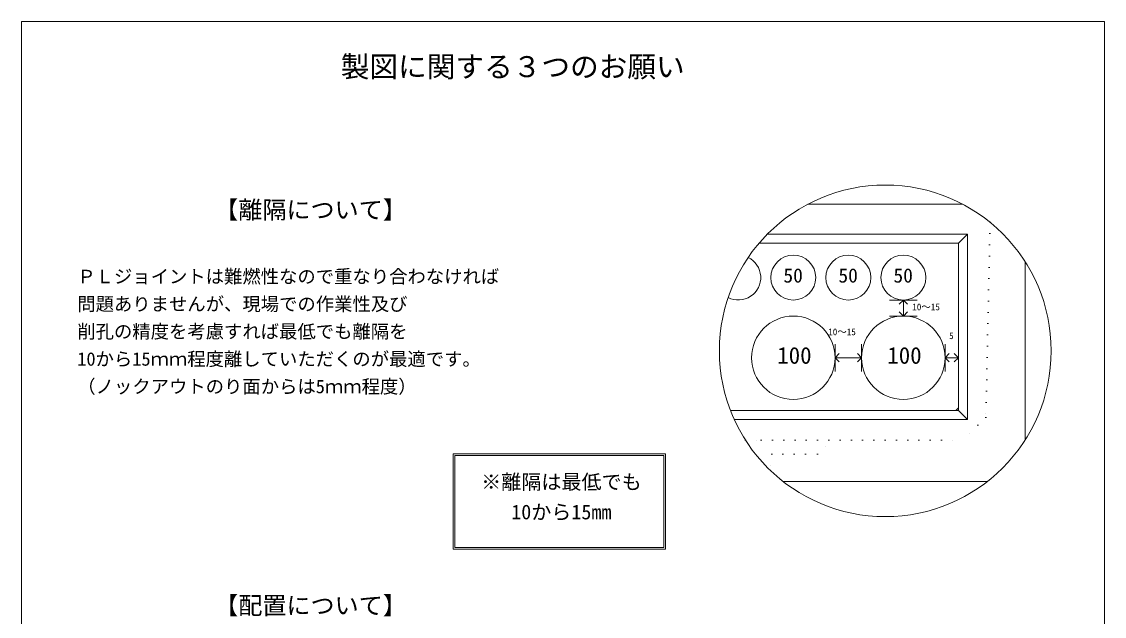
# Model space of a CAD drawing. Units: millimetres, scale not verified. Extents: x -4890 to 18490, y -2543 to 2138.
# Drawn here: x -4890 to -1830, y 456 to 2138 of the extents above; entities that cross this region are included whole.
import ezdxf
from ezdxf.enums import TextEntityAlignment as Align

# ---------------------------------------------------------------- set-up
doc = ezdxf.new("R2010")
doc.units = ezdxf.units.MM
doc.header["$LTSCALE"] = 10
doc.linetypes.add('USER5', pattern=[3.185, 0.01, -3.175])
for name, color, linetype, lineweight in [('0-2_waku', 7, 'Continuous', 18), ('0-3_gaikei', 7, 'Continuous', 18), ('0-4_kakure', 7, 'Continuous', 5), ('0-5_sunpou', 7, 'Continuous', 5), ('0-8_hole', 7, 'Continuous', 18), ('0-9_uchigawa', 6, 'Continuous', 18), ('0-E_文字１', 7, 'Continuous', 18)]:
    doc.layers.add(name, color=color, linetype=linetype, lineweight=lineweight)
doc.styles.add('ＭＳ ゴシック', font='')
doc.styles.get('ＭＳ ゴシック').set_extended_font_data('MS Gothic')

# ---------------------------------------------------------------- blocks, each defined once
blk = doc.blocks.new('_Open90')
at = {"layer": '0-5_sunpou'}
blk.add_line((0, 0), (-1, 0), dxfattribs=at)
blk.add_lwpolyline([(-0.5, 0.5), (0, 0), (-0.5, -0.5)], dxfattribs=at)

msp = doc.modelspace()

# ---------------------------------------------------------------- linework, layer by layer
at = {"layer": '0-2_waku'}
for p, q in [((-4890, 2137.54), (-1830, 2137.54)), ((-4890, 2137.54), (-1830, 2137.54)), ((-4890, 2137.54), (-4890, -2137.46)), ((-1830, 2137.54), (-1830, -2137.46))]:
    msp.add_line(p, q, dxfattribs=at)
at = {"layer": '0-3_gaikei'}
for p, q in [((-2230.13, 1621.25), (-2668.26, 1621.25)), ((-2053.91, 954.51), (-2053.91, 1458.88)), ((-2737.81, 837.17), (-2160.58, 837.17))]:
    msp.add_line(p, q, dxfattribs=at)
at = {"layer": '0-4_kakure', "linetype": 'USER5', "lineweight": 18}
for p, q in [((-2844.03, 953.81), (-2799.83, 953.81)), ((-2799.83, 953.81), (-2229.59, 953.81)), ((-2799.83, 953.81), (-2229.59, 953.81)), ((-2770.08, 914.93), (-2773.23, 867.8)), ((-2770.08, 914.93), (-2666.4, 914.93))]:
    msp.add_line(p, q, dxfattribs=at)
for points in [[(-2152.93, 1570.11), (-2164.79, 1018.61), (-2229.59, 953.81)], [(-2770.08, 914.93), (-2640.48, 914.93), (-2601.6, 953.81)]]:
    msp.add_lwpolyline(points, dxfattribs=at)
at = {"layer": '0-5_sunpou', "color": 150, "lineweight": 18}
for p, q in [((-2436.95, 1350.39), (-2359.19, 1350.39)), ((-2436.95, 1305.03), (-2359.19, 1305.03)), ((-2591.17, 1225.97), (-2591.17, 1148.21)), ((-2516, 1225.97), (-2516, 1148.21)), ((-2280.02, 1225.97), (-2280.02, 1148.21)), ((-2242.55, 1225.97), (-2242.55, 1148.21)), ((-2591.17, 1187.09), (-2516, 1187.09)), ((-2280.02, 1187.09), (-2242.55, 1187.09)), ((-2242.55, 1045.44), (-2249.71, 1038.05))]:
    msp.add_line(p, q, dxfattribs=at)
msp.add_circle((-2449.2, 1206.69), 468.88, dxfattribs=at)
at = {"layer": '0-8_hole'}
for centre, radius in [((-2709.11, 1413.89), 63.5), ((-2553.59, 1413.89), 63.5), ((-2398.07, 1413.89), 63.5), ((-2709.11, 1187.09), 117.94), ((-2398.07, 1187.09), 117.94)]:
    msp.add_circle(centre, radius, dxfattribs=at)
msp.add_arc((-2864.63, 1413.89), 63.5, 243.19936, 63.78529, dxfattribs=at)
at = {"layer": '0-9_uchigawa'}
for p, q in [((-2781.97, 1537.01), (-2216.63, 1537.01)), ((-2216.63, 1012.13), (-2216.63, 1537.01)), ((-2805.83, 1511.09), (-2799.83, 1511.09)), ((-2242.55, 1038.05), (-2242.55, 1511.09)), ((-2886.69, 1038.05), (-2799.83, 1038.05)), ((-2875.8, 1012.13), (-2799.83, 1012.13)), ((-2799.83, 1038.05), (-2242.55, 1038.05)), ((-2799.83, 1012.13), (-2216.63, 1012.13)), ((-2216.63, 1012.13), (-2242.55, 1038.05)), ((-3670.47, 915.79), (-3070.47, 915.79)), ((-3670.47, 645.79), (-3670.47, 915.79)), ((-3665.47, 910.79), (-3075.47, 910.79)), ((-3665.47, 650.79), (-3665.47, 910.79)), ((-3075.47, 650.79), (-3075.47, 910.79)), ((-3070.47, 645.79), (-3070.47, 915.79)), ((-3670.47, 645.79), (-3070.47, 645.79)), ((-3665.47, 650.79), (-3075.47, 650.79))]:
    msp.add_line(p, q, dxfattribs=at)
msp.add_lwpolyline([(-2799.83, 1511.09), (-2242.55, 1511.09), (-2216.63, 1537.01)], dxfattribs=at)

# ---------------------------------------------------------------- block references
at = {"layer": '0-5_sunpou', "xscale": 23.328, "yscale": 23.328}
for p, rotation in [((-2398.07, 1350.39), 90), ((-2398.07, 1305.03), 270), ((-2591.17, 1187.09), 180), ((-2280.02, 1187.09), 180)]:
    msp.add_blockref('_Open90', p, dxfattribs=dict(at, rotation=rotation))
for p in [(-2516, 1187.09), (-2242.55, 1187.09)]:
    msp.add_blockref('_Open90', p, dxfattribs=at)

# ---------------------------------------------------------------- texts
at = {"layer": '0-E_文字１', "style": 'ＭＳ ゴシック'}
for s, height, p in [('製図に関する３つのお願い', 59.38, (-3988.06, 1962.74)), ('【離隔について】', 49.88, (-4345.66, 1565.65)), ('ＰＬジョイントは難燃性なので重なり合わなければ', 38.01, (-4732.77, 1386.52)), ('50', 40.38, (-2737.09, 1387.52)), ('50', 40.38, (-2581.57, 1387.52)), ('50', 40.38, (-2426.05, 1387.52)), ('問題ありませんが、現場での作業性及び', 38.01, (-4732.77, 1308.76)), ('10～15', 19, (-2373, 1315.7)), ('削孔の精度を考慮すれば最低でも離隔を', 38.01, (-4732.77, 1231)), ('10～15', 19, (-2610.53, 1245.21)), ('5', 19, (-2268.86, 1234.17)), ('10から15ｍｍ程度離していただくのが最適です。', 38.01, (-4732.77, 1153.24)), ('100', 47.51, (-2754.39, 1155.75)), ('100', 47.51, (-2443.35, 1155.75)), ('（ノックアウトのり面からは5ｍｍ程度）', 38.01, (-4732.77, 1075.48)), ('※離隔は最低でも', 41.57, (-3591.25, 802.82)), ('\u3000 10から15mm', 41.57, (-3591.25, 717.77)), ('【配置について】', 49.88, (-4345.66, 446.79))]:
    msp.add_text(s, height=height, dxfattribs=at).set_placement(p, align=Align.BOTTOM_LEFT)

doc.saveas('drawing.dxf')
